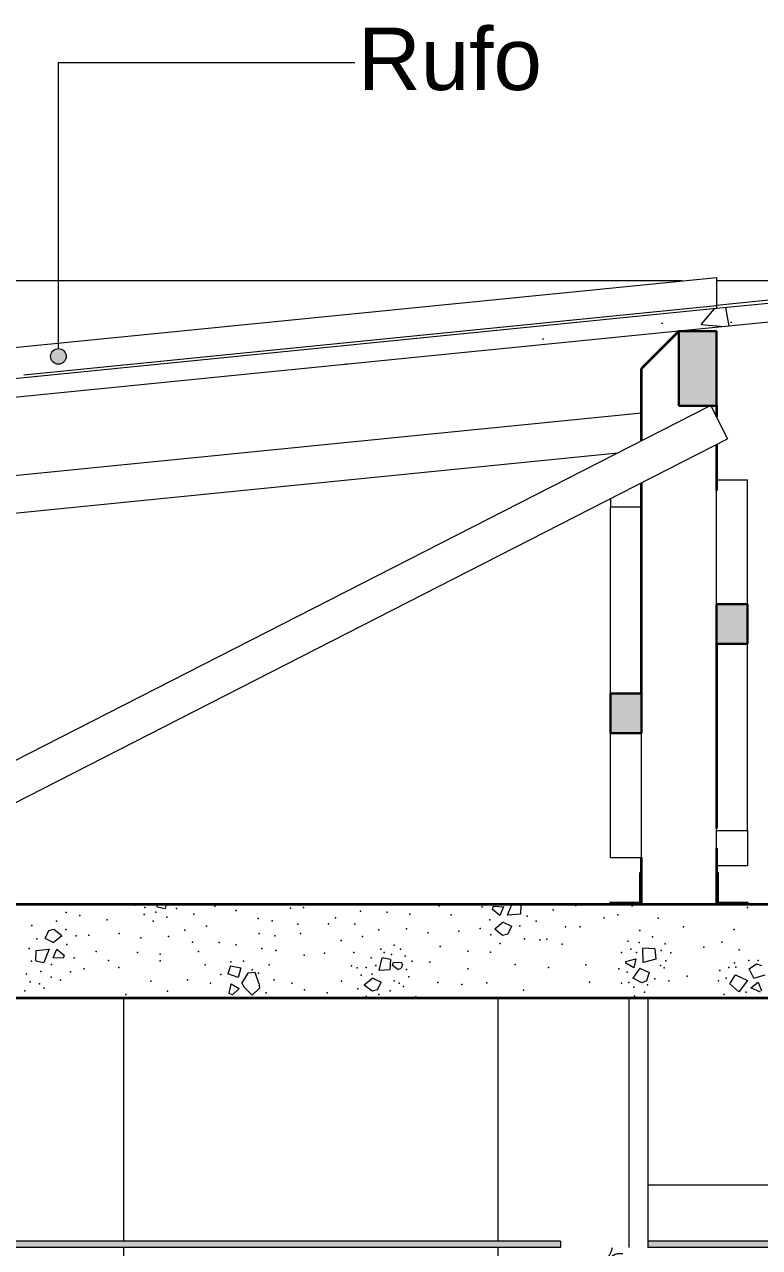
# Model space of a CAD drawing. Header units: metres. Extents: x -77 to 97, y 0 to 6.
# Drawn here: x 66.116 to 67.294, y 3.945 to 5.906 of the extents above; entities that cross this region are included whole.
import ezdxf

# ---------------------------------------------------------------- set-up
doc = ezdxf.new("R2010")
doc.units = ezdxf.units.M
doc.header["$MEASUREMENT"] = 0
doc.linetypes.add('broken', pattern=[2.46944, 1.41111, -1.05833])
for name, color, linetype, lineweight in [('ESTRUTURA-COB.EST_Caneta_No__241', 7, 'Continuous', 13), ('ESTRUTURA-COB.EST_Caneta_No__98', 7, 'Continuous', 0), ('FORRO.EXEC_Caneta_No__241', 7, 'Continuous', 13), ('LAJES.EST_Caneta_No__1', 7, 'Continuous', 35), ('LAJES.EST_Caneta_No__241', 7, 'Continuous', 13), ('NOTAS-LAYOUT.EXEC_Caneta_No__241', 7, 'Continuous', 13), ('NOTAS-LAYOUT.EXEC_Caneta_No__5', 7, 'Continuous', 15), ('PAREDE CONSTRUIR_Caneta_No__241', 7, 'Continuous', 13), ('PAREDE CONSTRUIR_Caneta_No__96', 252, 'Continuous', 0), ('S-BEAM-____-OTLN.IFC Model_Caneta_No__1', 7, 'Continuous', 35), ('S-BEAM-____-OTLN.IFC Model_Caneta_No__2', 7, 'Continuous', 30)]:
    doc.layers.add(name, color=color, linetype=linetype, lineweight=lineweight)
for name, color, linetype, lineweight, true_color in [('ESTRUTURA-COB.EST_Caneta_No__254', 7, 'Continuous', 0, 0xd1c9ad), ('ESTRUTURA-COB.EST_Caneta_No__97', 7, 'Continuous', 5, 0x6b6b6b), ('PAREDE CONSTRUIR_Caneta_No__97', 7, 'Continuous', 5, 0x6b6b6b), ('S-BEAM-____-OTLN.IFC Model_Caneta_No__13', 7, 'Continuous', 0, 0xaaaaaa)]:
    doc.layers.add(name, color=color, linetype=linetype, lineweight=lineweight, true_color=true_color)
for name, color, linetype in [('FORRO.EXEC', 7, 'Continuous'), ('LAJES.EST', 7, 'Continuous'), ('NOTAS-LAYOUT.EXEC', 7, 'Continuous'), ('PAREDE CONSTRUIR', 7, 'Continuous'), ('S-BEAM-____-OTLN.IFC Model', 7, 'Continuous')]:
    doc.layers.add(name, color=color, linetype=linetype)
doc.styles.add('ESTILO_GERADO_1', font='arial.ttf')

# ---------------------------------------------------------------- blocks, each defined once
blk = doc.blocks.new('*X144', base_point=(29.8752, 0.7953))
at = {"layer": 'LAJES.EST_Caneta_No__241', "color": 7, "linetype": 'Continuous', "lineweight": 13}
for p, q in [((66.3287, 4.4915), (66.3288, 4.4953)), ((66.3287, 4.4915), (66.3417, 4.4887)), ((66.3433, 4.4953), (66.3417, 4.4887)), ((66.8664, 4.4873), (66.8678, 4.4926)), ((66.8678, 4.4926), (66.8837, 4.4918)), ((66.8837, 4.4918), (66.878, 4.4778)), ((66.8902, 4.478), (66.8971, 4.4953)), ((66.9117, 4.4953), (66.9111, 4.4798)), ((66.878, 4.4778), (66.8664, 4.4873)), ((66.9111, 4.4798), (66.8902, 4.478)), ((66.1491, 4.441), (66.1552, 4.4537)), ((66.1552, 4.4537), (66.1634, 4.4558)), ((66.1634, 4.4558), (66.1761, 4.4458)), ((66.8836, 4.4669), (66.8699, 4.4558)), ((66.8826, 4.4458), (66.8699, 4.4558)), ((66.8836, 4.4669), (66.8969, 4.4605)), ((66.8969, 4.4605), (66.8908, 4.4478)), ((66.1624, 4.4346), (66.1491, 4.441)), ((66.1624, 4.4346), (66.1761, 4.4458)), ((66.8908, 4.4478), (66.8826, 4.4458)), ((66.1343, 4.4051), (66.1349, 4.4217)), ((66.1349, 4.4217), (66.1558, 4.4236)), ((66.1558, 4.4236), (66.1473, 4.4022)), ((66.1624, 4.4097), (66.168, 4.4238)), ((66.168, 4.4238), (66.1796, 4.4142)), ((66.1796, 4.4142), (66.1783, 4.409)), ((67.108, 4.4025), (67.1073, 4.4252)), ((67.1263, 4.4241), (67.1073, 4.4252)), ((67.1263, 4.4241), (67.1283, 4.4076)), ((66.1343, 4.4051), (66.1473, 4.4022)), ((66.1783, 4.409), (66.1624, 4.4097)), ((66.4465, 4.3967), (66.4419, 4.3842)), ((66.4465, 4.3967), (66.4629, 4.3938)), ((66.4629, 4.3938), (66.4588, 4.3785)), ((66.6845, 4.3892), (66.6896, 4.4098)), ((66.7026, 4.4069), (66.6896, 4.4098)), ((66.7026, 4.4069), (66.7019, 4.3903)), ((66.7063, 4.3976), (66.7077, 4.4028)), ((66.7144, 4.3909), (66.7063, 4.3976)), ((66.7077, 4.4028), (66.7202, 4.4023)), ((66.7144, 4.3909), (66.7199, 4.393)), ((66.7223, 4.3991), (66.7199, 4.393)), ((66.7223, 4.3991), (66.7202, 4.4023)), ((67.0799, 4.4012), (67.0802, 4.4038)), ((67.0929, 4.3936), (67.0799, 4.4012)), ((67.0802, 4.4038), (67.0962, 4.4084)), ((67.1022, 4.3931), (67.0915, 4.3773)), ((67.0962, 4.4084), (67.0929, 4.3936)), ((67.1022, 4.3931), (67.1174, 4.3863)), ((67.1283, 4.4076), (67.108, 4.4025)), ((67.2777, 4.392), (67.2894, 4.4)), ((67.2894, 4.4), (67.2975, 4.3977)), ((66.4588, 4.3785), (66.4419, 4.3842)), ((66.474, 4.3854), (66.4648, 4.3695)), ((66.486, 4.3861), (66.474, 4.3854)), ((66.4919, 4.3694), (66.486, 4.3861)), ((66.6744, 4.3774), (66.6608, 4.3662)), ((66.6744, 4.3774), (66.6878, 4.371)), ((66.7019, 4.3903), (66.6845, 4.3892)), ((67.1056, 4.3695), (67.0915, 4.3773)), ((67.1174, 4.3863), (67.1133, 4.3728)), ((67.2469, 4.3682), (67.2558, 4.3823)), ((67.2558, 4.3823), (67.2748, 4.3735)), ((67.2748, 4.3735), (67.261, 4.3554)), ((67.2852, 4.3771), (67.2777, 4.392)), ((67.2852, 4.3771), (67.3034, 4.3827)), ((66.4445, 4.3526), (66.4473, 4.3683)), ((66.4473, 4.3683), (66.4605, 4.3608)), ((66.4605, 4.3608), (66.4495, 4.3506)), ((66.469, 4.3624), (66.4648, 4.3695)), ((66.4812, 4.3498), (66.469, 4.3624)), ((66.4928, 4.361), (66.4812, 4.3498)), ((66.4919, 4.3694), (66.4928, 4.361)), ((66.6734, 4.3562), (66.6608, 4.3662)), ((66.6816, 4.3582), (66.6734, 4.3562)), ((66.6878, 4.371), (66.6816, 4.3582)), ((67.1133, 4.3728), (67.1056, 4.3695)), ((67.2469, 4.3682), (67.261, 4.3554)), ((67.2802, 4.3615), (67.2921, 4.3709)), ((67.2956, 4.3549), (67.2802, 4.3615)), ((67.2921, 4.3709), (67.2974, 4.3568)), ((66.4495, 4.3506), (66.4445, 4.3526))]:
    blk.add_line(p, q, dxfattribs=at)
for p in [(66.2934, 4.494), (66.3093, 4.4907), (66.4213, 4.4928), (66.5014, 4.4952), (66.7806, 4.4929), (66.85, 4.4916), (66.9997, 4.4937), (67.09, 4.4933), (66.183, 4.4827), (66.2047, 4.4779), (66.308, 4.4793), (66.3266, 4.4832), (66.3441, 4.475), (66.3596, 4.4886), (66.3874, 4.4799), (66.4556, 4.4855), (66.4908, 4.4727), (66.5427, 4.4895), (66.5633, 4.4903), (66.6148, 4.4738), (66.655, 4.4844), (66.6974, 4.4829), (66.734, 4.4799), (66.8, 4.4785), (66.9221, 4.4768), (66.9636, 4.4866), (67.0451, 4.4738), (67.0674, 4.4786), (67.132, 4.4731), (67.2749, 4.4903), (66.1282, 4.4614), (66.1673, 4.4688), (66.1824, 4.455), (66.2489, 4.4708), (66.3224, 4.4685), (66.3734, 4.4542), (66.4077, 4.4607), (66.5134, 4.4693), (66.5545, 4.4635), (66.6033, 4.4643), (66.6457, 4.4636), (66.6841, 4.4547), (66.7285, 4.4564), (66.8122, 4.4525), (66.8468, 4.4568), (66.8618, 4.4705), (66.91, 4.4613), (66.9361, 4.4684), (66.9834, 4.4596), (67.007, 4.4595), (67.1027, 4.4536), (67.1725, 4.4595), (67.2537, 4.4553), (66.136, 4.4403), (66.1992, 4.4448), (66.2191, 4.4459), (66.2682, 4.4487), (66.3027, 4.442), (66.3472, 4.4438), (66.3856, 4.4349), (66.428, 4.4341), (66.4926, 4.4487), (66.5174, 4.4452), (66.5587, 4.4488), (66.6236, 4.4377), (66.6579, 4.4442), (66.7631, 4.4497), (66.8636, 4.4465), (66.8787, 4.4327), (66.9178, 4.4402), (66.942, 4.4387), (66.9534, 4.4396), (67.0833, 4.4365), (67.1012, 4.4345), (67.1229, 4.4436), (67.1433, 4.4322), (67.2341, 4.4347), (66.1239, 4.4247), (66.1842, 4.431), (66.2312, 4.4199), (66.2973, 4.4185), (66.3339, 4.4155), (66.3953, 4.4201), (66.4556, 4.4305), (66.4966, 4.4246), (66.5192, 4.4213), (66.5644, 4.414), (66.597, 4.4175), (66.6439, 4.4185), (66.6871, 4.4234), (66.6926, 4.4183), (66.7047, 4.4152), (66.7089, 4.4299), (66.7191, 4.4239), (66.7264, 4.4125), (66.7824, 4.4277), (66.8266, 4.4205), (66.863, 4.4188), (66.9779, 4.4315), (67.073, 4.4185), (67.0883, 4.4235), (67.0973, 4.4183), (67.1365, 4.4213), (67.1521, 4.4179), (67.2051, 4.427), (67.2616, 4.4226), (66.1274, 4.4043), (66.1594, 4.399), (66.196, 4.41), (66.2506, 4.4055), (66.2676, 4.3941), (66.3337, 4.405), (66.4056, 4.3985), (66.4467, 4.4036), (66.4674, 4.4044), (66.5086, 4.3987), (66.6404, 4.3967), (66.6492, 4.3937), (66.6636, 4.3943), (66.6717, 4.4098), (66.6792, 4.3976), (66.7378, 4.4044), (66.7661, 4.4026), (66.9026, 4.3991), (66.9562, 4.3943), (67.016, 4.3988), (67.1356, 4.3975), (67.1417, 4.3936), (67.1439, 4.4051), (67.2453, 4.3941), (67.2542, 4.4016), (67.2565, 4.3948), (67.2769, 4.4057), (67.2923, 4.4057), (66.1195, 4.384), (66.1422, 4.388), (66.1588, 4.3786), (66.174, 4.3742), (66.1901, 4.3875), (66.212, 4.3923), (66.3777, 4.3747), (66.4308, 4.383), (66.4812, 4.3903), (66.4912, 4.3852), (66.5162, 4.3743), (66.6557, 4.3821), (66.6733, 4.3834), (66.7088, 4.373), (66.7285, 4.391), (66.7321, 4.3795), (66.8269, 4.392), (67.069, 4.3921), (67.082, 4.3867), (67.1266, 4.3762), (67.1781, 4.3806), (67.2308, 4.3894), (67.2408, 4.3769), (66.117, 4.3568), (66.1254, 4.3715), (66.1401, 4.3682), (66.1477, 4.3612), (66.3185, 4.3721), (66.3456, 4.3562), (66.4143, 4.3689), (66.5035, 4.3538), (66.5449, 4.3691), (66.565, 4.3587), (66.6012, 4.3534), (66.6245, 4.3722), (66.6507, 4.3599), (66.7024, 4.3571), (66.7169, 4.3691), (66.7237, 4.364), (66.7787, 4.3702), (66.8173, 4.3669), (66.8571, 4.3697), (66.9158, 4.3577), (67.0219, 4.371), (67.0731, 4.3694), (67.0849, 4.3701), (67.093, 4.3625), (67.1102, 4.3547), (67.1146, 4.3665), (67.1492, 4.3727), (67.2287, 4.3727), (67.2731, 4.3545), (66.2789, 4.3511), (66.6637, 4.348), (66.6843, 4.3508), (66.7435, 4.3471), (67.094, 4.3485), (67.2374, 4.351)]:
    blk.add_point(p, dxfattribs=at)
blk = doc.blocks.new('*X147', base_point=(29.8752, 0.7953))
at = {"layer": 'PAREDE CONSTRUIR_Caneta_No__96', "color": 252, "linetype": 'Continuous', "lineweight": 0}
for centre in [(67.037, 3.9053), (67.0388, 3.7233), (67.0407, 3.5413), (67.0425, 3.3593), (67.0444, 3.1773)]:
    blk.add_circle(centre, 0.0125, dxfattribs=at)
for centre, radius, start, end in [((67.0281, 3.9496), 0.0306, 245.5233, 351.872), ((67.0707, 3.9142), 0.0213, 77.0511, 282.9489), ((67.0051, 3.9035), 0.0143, 316.495, 43.505), ((67.0099, 3.8648), 0.0239, 283.4217, 76.5783), ((67.0579, 3.8693), 0.0192, 24.0012, 335.9988), ((67.0574, 3.8221), 0.0237, 40.3427, 319.6573), ((67.0143, 3.8104), 0.0103, 276.0015, 83.9985), ((67.03, 3.7676), 0.0306, 241.6476, 118.3524), ((67.0725, 3.7322), 0.0213, 82.1286, 277.8714), ((67.0069, 3.7215), 0.0143, 306.5572, 53.4428), ((67.0117, 3.6828), 0.0239, 278.8819, 81.1181), ((67.0598, 3.6873), 0.0192, 35.2271, 324.7729), ((67.0592, 3.6401), 0.0237, 46.8575, 313.1425), ((67.0162, 3.6284), 0.0103, 265.7124, 94.2876), ((67.0318, 3.5856), 0.0306, 237.6247, 122.3753), ((67.0744, 3.5502), 0.0213, 87.1445, 272.8555), ((67.0088, 3.5395), 0.0143, 297.7708, 62.2292), ((67.0136, 3.5008), 0.0239, 274.3977, 85.6023), ((67.0616, 3.5053), 0.0192, 43.9284, 316.0716), ((67.0611, 3.4581), 0.0237, 52.7391, 307.2609), ((67.018, 3.4465), 0.0103, 255.2809, 104.7191), ((67.0337, 3.4036), 0.0306, 233.4138, 126.5862), ((67.0762, 3.3682), 0.0213, 92.1385, 267.8615), ((67.0106, 3.3575), 0.0143, 289.6483, 70.3517), ((67.0154, 3.3189), 0.0239, 269.9405, 90.0595), ((67.0635, 3.3233), 0.0192, 51.4247, 308.5753), ((67.063, 3.2761), 0.0237, 58.192, 301.808), ((67.0199, 3.2645), 0.0103, 244.3166, 115.6834), ((67.0355, 3.2216), 0.0306, 228.9588, 131.0412), ((67.0781, 3.1862), 0.0213, 97.1489, 262.8511), ((67.0125, 3.1755), 0.0143, 281.9206, 78.0794), ((67.0173, 3.1369), 0.0239, 265.4829, 94.5171), ((67.0653, 3.1413), 0.0192, 58.2053, 301.7947), ((67.0648, 3.0941), 0.0237, 63.3394, 296.6606), ((67.0218, 3.0825), 0.0103, 232.2139, 127.7861), ((67.0374, 3.0396), 0.0306, 224.1786, 135.8214), ((67.0799, 3.0042), 0.0213, 102.215, 204.6887), ((67.0143, 2.9935), 0.0143, 7.0372, 85.5915), ((67.0462, 2.9953), 0.0125, 359.9007, 180.0993)]:
    blk.add_arc(centre, radius, start, end, dxfattribs=at)
blk = doc.blocks.new('Rótulo_47_4', base_point=(66.1706, 5.374))
at = {"layer": 'NOTAS-LAYOUT.EXEC', "linetype": 'Continuous', "lineweight": 0, "true_color": 0x000000}
blk.add_hatch(color=18, dxfattribs=at).paths.add_polyline_path([(66.1581, 5.374), (66.1591, 5.3692), (66.1618, 5.3652), (66.1658, 5.3625), (66.1706, 5.3615), (66.1754, 5.3625), (66.1794, 5.3652), (66.1821, 5.3692), (66.1831, 5.374), (66.1821, 5.3788), (66.1794, 5.3829), (66.1754, 5.3856), (66.1706, 5.3865), (66.1658, 5.3856), (66.1618, 5.3829), (66.1591, 5.3788)])
at = {"layer": 'NOTAS-LAYOUT.EXEC_Caneta_No__241', "color": 7, "linetype": 'broken', "lineweight": 13}
for p, q in [((66.1706, 5.3865), (66.1706, 5.8453)), ((66.1706, 5.8453), (66.6455, 5.8453))]:
    blk.add_line(p, q, dxfattribs=at)
at = {"layer": 'NOTAS-LAYOUT.EXEC_Caneta_No__5', "color": 7, "linetype": 'Continuous', "lineweight": 15}
blk.add_circle((66.1706, 5.374), 0.0125, dxfattribs=at)
at = {"layer": 'NOTAS-LAYOUT.EXEC_Caneta_No__241', "color": 7, "lineweight": 13, "insert": (66.6505, 5.9011), "char_height": 0.1, "attachment_point": 1, "style": 'ESTILO_GERADO_1'}
blk.add_mtext('\\A1;{\\pql;\\pt0,241;\\fArial|b0|i0|c0|p0;\\W1.000000;Rufo \\fArial|b0|i0|c0|p0;\\W1.000000;\\A1{\\H.66x;\\S^  ;}\\fArial|b0|i0|c0|p0;\\W1.000000;\\fArial|b0|i0|c0|p0;\\W1.000000;\\A1{\\H.66x;\\S^  ;}\\fArial|b0|i0|c0|p0;\\W1.000000;\\fArial|b0|i0|c0|p0;\\W1.000000;\\fArial|b0|i0|c0|p0;\\W1.000000;\\fArial|b0|i0|c0|p0;\\W1.000000;\\fArial|b0|i0|c0|p0;\\W1.000000;\\fArial|b0|i0|c0|p0;\\W1.000000;\\fArial|b0|i0|c0|p0;\\W1.000000;\\A1{\\H.66x;\\S^  ;}\\fArial|b0|i0|c0|p0;\\W1.000000;\\fArial|b0|i0|c0|p0;\\W1.000000;\\A1{\\H.66x;\\S^  ;}\\fArial|b0|i0|c0|p0;\\W1.000000;\\fArial|b0|i0|c0|p0;\\W1.000000;\\fArial|b0|i0|c0|p0;\\W1.000000;\\fArial|b0|i0|c0|p0;\\W1.000000;\\fArial|b0|i0|c0|p0;\\W1.000000;\\fArial|b0|i0|c0|p0;\\W1.000000;\\fArial|b0|i0|c0|p0;\\W1.000000;\\A1{\\H.66x;\\S^  ;}\\fArial|b0|i0|c0|p0;\\W1.000000;\\fArial|b0|i0|c0|p0;\\W1.000000;\\A1{\\H.66x;\\S^  ;}\\fArial|b0|i0|c0|p0;\\W1.000000;\\fArial|b0|i0|c0|p0;\\W1.000000;\\fArial|b0|i0|c0|p0;\\W1.000000;\\fArial|b0|i0|c0|p0;\\W1.000000;\\fArial|b0|i0|c0|p0;\\W1.000000;\\fArial|b0|i0|c0|p0;\\W1.000000;\\fArial|b0|i0|c0|p0;\\W1.000000;\\A1{\\H.66x;\\S^  ;}\\fArial|b0|i0|c0|p0;\\W1.000000;\\fArial|b0|i0|c0|p0;\\W1.000000;\\A1{\\H.66x;\\S^  ;}\\fArial|b0|i0|c0|p0;\\W1.000000;\\fArial|b0|i0|c0|p0;\\W1.000000;\\fArial|b0|i0|c0|p0;\\W1.000000;\\fArial|b0|i0|c0|p0;\\W1.000000;\\fArial|b0|i0|c0|p0;\\W1.000000;\\fArial|b0|i0|c0|p0;\\W1.000000;\\fArial|b0|i0|c0|p0;\\W1.000000;\\A1{\\H.66x;\\S^  ;}\\fArial|b0|i0|c0|p0;\\W1.000000;\\fArial|b0|i0|c0|p0;\\W1.000000;\\A1{\\H.66x;\\S^  ;}\\fArial|b0|i0|c0|p0;\\W1.000000;\\fArial|b0|i0|c0|p0;\\W1.000000;\\fArial|b0|i0|c0|p0;\\W1.000000;\\fArial|b0|i0|c0|p0;\\W1.000000;\\fArial|b0|i0|c0|p0;\\W1.000000;\\fArial|b0|i0|c0|p0;\\W1.000000;\\fArial|b0|i0|c0|p0;\\W1.000000;\\A1{\\H.66x;\\S^  ;}\\fArial|b0|i0|c0|p0;\\W1.000000;}', dxfattribs=at)

msp = doc.modelspace()

# ---------------------------------------------------------------- hatches: boundary and pattern name
at = {"layer": 'ESTRUTURA-COB.EST_Caneta_No__254', "linetype": 'Continuous', "lineweight": 0, "true_color": 0xd1c9ad}
h = msp.add_hatch(dxfattribs=at)
h.set_pattern_fill('Haie_OD_0004', color=9, style=0, pattern_type=2)
h.set_pattern_definition([(45, (29.87522, 1.29528), (-0.159099, 0.159099), [0, -0.15, 0, -0.225]), (110, (30.37522, 1.29528), (0.2114308, 0.0769545), [0, -0.11, 0, -0.19])])
h.paths.add_polyline_path([(67.4252, 5.4558), (67.3252, 5.4658), (67.2252, 5.4558), (67.2252, 5.4507), (67.3252, 5.4607), (67.4252, 5.4507)])
at = {"layer": 'ESTRUTURA-COB.EST_Caneta_No__97', "linetype": 'Continuous', "lineweight": 5, "true_color": 0x6b6b6b}
h = msp.add_hatch(dxfattribs=at)
h.set_pattern_fill('AR_CONC_0004', color=251, style=0, pattern_type=2)
h.set_pattern_definition([(50, (29.8752, 0.7953), (-0.546554, 0.047817), [0.05715, -0.62865]), (355, (29.8752, 0.7953), (-0.10573, 0.5731705), [0.04572, -0.502922]), (100.4514, (29.92077, 0.7913), (0.440824, 0.525353), [0.04857, -0.534271]), (46.1842, (29.8752, 0.9477), (-0.813237, 0.126127), [0.085725, -0.942975]), (96.6356, (29.943, 0.9372), (0.712212, 0.742278), [0.072855, -0.801407]), (351.1842, (29.8752, 0.9477), (0.712212, 0.742278), [0.06858, -0.75438]), (21, (29.9514, 0.9096), (-0.454843, 0.3067956), [0.05715, -0.62865]), (326, (29.9514, 0.9096), (0.185406, 0.552564), [0.04572, -0.50292]), (71.4514, (29.9893, 0.884), (0.640249, 0.245768), [0.04857, -0.53427]), (37.5, (29.87522, 0.79528), (0.0092658, 0.2536651), [0, -0.496824, 0, -0.51054, 0, -0.504825]), (7.5, (29.87522, 0.79528), (0.200459, 0.3005417), [0, -0.291084, 0, -0.485394, 0, -0.192405]), (327.5, (29.7053, 0.79528), (-0.4067718, 0.0171862), [0, -0.1905, 0, -0.59436, 0, -0.78867]), (317.5, (29.6291, 0.7953), (0.4443875, 0.0762795), [0, -0.24765, 0, -0.394716, 0, -0.56007])])
h.paths.add_polyline_path([(62.9749, 5.0257), (62.9749, 4.9956), (67.3252, 5.4306), (67.3252, 5.4607)])
at = {"layer": 'FORRO.EXEC', "linetype": 'Continuous', "lineweight": 0, "true_color": 0xffffff}
for points in [[(62.6749, 3.9553), (62.6749, 3.9453), (66.9754, 3.9453), (66.9754, 3.9553)], [(67.1154, 3.9553), (67.1154, 3.9453), (71.9754, 3.9453), (71.9754, 3.9553)]]:
    msp.add_hatch(color=7, dxfattribs=at).paths.add_polyline_path(points)
at = {"layer": 'PAREDE CONSTRUIR_Caneta_No__97', "linetype": 'Continuous', "lineweight": 5, "true_color": 0x6b6b6b}
h = msp.add_hatch(dxfattribs=at)
h.set_pattern_fill('Ceramica_60_x_60_0004', color=251, style=0, pattern_type=2)
h.set_pattern_definition([(0, (62.6749, 0.7953), (0, 0.6), []), (90, (62.6749, 0.7953), (-0.6, 0), [])])
h.paths.add_polyline_path([(64.7761, 4.3453), (64.7761, 3.9553), (66.9754, 3.9553), (66.9754, 3.9453), (67.0854, 3.9453), (67.0854, 4.3453)])
h = msp.add_hatch(dxfattribs=at)
h.set_pattern_fill('Ceramica_60_x_60_0004', color=251, style=0, pattern_type=2)
h.set_pattern_definition([(6e-15, (62.6749, 0.7953), (0, 0.6), []), (90, (62.6749, 0.7953), (-0.6, 0), [])])
h.paths.add_polyline_path([(64.7761, 3.9453), (64.7761, 1.5953), (65.396, 1.5953), (65.396, 0.7953), (66.9564, 0.7953), (66.9564, 2.9653), (66.9564, 3.0153), (66.9754, 3.0153), (66.9754, 3.9453)])
at = {"layer": 'S-BEAM-____-OTLN.IFC Model', "linetype": 'Continuous', "lineweight": 0, "true_color": 0x000000}
for points in [[(67.1652, 5.2946), (67.2252, 5.2946), (67.2252, 5.4146), (67.1652, 5.4146)], [(67.2252, 4.9132), (67.2752, 4.9132), (67.2752, 4.9767), (67.2252, 4.9767)], [(67.1052, 4.7702), (67.1052, 4.8338), (67.0552, 4.8338), (67.0552, 4.7702)]]:
    msp.add_hatch(color=18, dxfattribs=at).paths.add_polyline_path(points)

# ---------------------------------------------------------------- linework, layer by layer
at = {"layer": 'ESTRUTURA-COB.EST_Caneta_No__241', "color": 7, "linetype": 'Continuous', "lineweight": 13}
for p, q in [((66.0726, 5.3855), (67.2252, 5.5008)), ((67.2252, 5.5008), (67.2252, 5.4558)), ((66.1149, 5.3445), (67.2252, 5.4555)), ((67.3252, 5.4607), (67.2252, 5.4507)), ((67.2252, 5.4507), (62.9749, 5.0257)), ((67.3252, 5.4306), (62.9749, 4.9956))]:
    msp.add_line(p, q, dxfattribs=at)
at = {"layer": 'ESTRUTURA-COB.EST_Caneta_No__98', "color": 7, "linetype": 'Continuous', "lineweight": 0}
msp.add_line((67.2252, 5.4558), (67.2252, 5.4507), dxfattribs=at)
at = {"layer": 'ESTRUTURA-COB.EST_Caneta_No__98', "color": 7, "linetype": 'Continuous', "lineweight": 0, "flags": 128}
msp.add_lwpolyline([(67.4252, 5.4558), (67.3252, 5.4658), (67.2252, 5.4558)], dxfattribs=at)
at = {"layer": 'FORRO.EXEC_Caneta_No__241', "color": 7, "linetype": 'Continuous', "lineweight": 13}
for p, q in [((66.9754, 3.9553), (62.6749, 3.9553)), ((66.9754, 3.9453), (62.6749, 3.9453)), ((66.9754, 3.9553), (66.9754, 3.9453)), ((67.1154, 3.9553), (67.1154, 3.9453)), ((71.9754, 3.9553), (67.1154, 3.9553)), ((71.9754, 3.9453), (67.1154, 3.9453))]:
    msp.add_line(p, q, dxfattribs=at)
at = {"layer": 'LAJES.EST_Caneta_No__1', "color": 7, "linetype": 'Continuous', "lineweight": 35}
for p, q in [((71.9754, 4.4953), (62.6749, 4.4953)), ((71.9754, 4.3453), (62.6749, 4.3453))]:
    msp.add_line(p, q, dxfattribs=at)
at = {"layer": 'PAREDE CONSTRUIR_Caneta_No__241', "color": 7, "linetype": 'Continuous', "lineweight": 13}
for p, q in [((67.1705, 5.4953), (62.6749, 5.4953)), ((67.4252, 5.4953), (67.2252, 5.4953)), ((67.0854, 3.9453), (67.0854, 4.3453)), ((67.1154, 4.3453), (67.1154, 3.9553)), ((71.9754, 4.0453), (67.1154, 4.0453))]:
    msp.add_line(p, q, dxfattribs=at)
at = {"layer": 'S-BEAM-____-OTLN.IFC Model_Caneta_No__1', "color": 7, "linetype": 'Continuous', "lineweight": 35}
for p, q in [((67.1652, 5.4146), (67.1052, 5.3546)), ((67.1052, 5.2388), (67.1052, 5.3546)), ((67.2252, 5.2946), (67.2252, 5.2769)), ((67.2252, 5.2327), (67.2252, 5.1588)), ((67.1052, 4.8338), (67.1052, 5.1714)), ((67.2252, 4.9132), (67.2252, 4.6175)), ((67.1052, 4.4953), (67.1052, 4.5705)), ((67.2252, 4.5857), (67.2252, 4.4953))]:
    msp.add_line(p, q, dxfattribs=at)
at = {"layer": 'S-BEAM-____-OTLN.IFC Model_Caneta_No__13', "color": 253, "linetype": 'Continuous', "lineweight": 0, "true_color": 0xaaaaaa}
for p, q in [((65.8061, 4.5753), (67.2144, 5.2946)), ((67.2161, 5.2946), (67.2431, 5.2419)), ((65.9354, 5.1666), (67.1052, 5.2835)), ((65.8334, 4.5219), (67.2431, 5.2419)), ((65.9451, 5.1072), (67.0673, 5.2195)), ((67.2252, 5.1764), (67.2752, 5.1764)), ((67.2252, 4.9767), (67.2252, 5.1588)), ((67.2752, 4.9767), (67.2752, 5.1764)), ((67.0552, 5.1459), (67.0552, 5.1329)), ((67.0552, 5.1329), (67.1052, 5.1329)), ((67.0552, 4.8338), (67.0552, 5.1329)), ((67.2752, 4.614), (67.2752, 4.9132)), ((67.0552, 4.5705), (67.0552, 4.7702)), ((67.1052, 4.5705), (67.1052, 4.7702)), ((67.2252, 4.614), (67.2252, 4.6175)), ((67.2252, 4.614), (67.2752, 4.614)), ((67.2252, 4.5857), (67.2252, 4.614)), ((67.2752, 4.614), (67.2752, 4.5574)), ((67.0552, 4.5705), (67.1052, 4.5705)), ((67.2752, 4.5574), (67.2252, 4.5574)), ((67.1052, 4.5461), (67.102, 4.5461)), ((67.102, 4.5461), (67.102, 4.4985)), ((67.2283, 4.5461), (67.2252, 4.5461)), ((67.2283, 4.4985), (67.2283, 4.5461)), ((67.0544, 4.4985), (67.0544, 4.4953)), ((67.102, 4.4985), (67.0544, 4.4985)), ((67.276, 4.4985), (67.2283, 4.4985)), ((67.276, 4.4953), (67.276, 4.4985))]:
    msp.add_line(p, q, dxfattribs=at)
at = {"layer": 'S-BEAM-____-OTLN.IFC Model_Caneta_No__2', "color": 7, "linetype": 'Continuous', "lineweight": 30}
for p, q in [((67.1652, 5.4146), (67.1652, 5.2946)), ((67.2252, 5.4146), (67.1652, 5.4146)), ((67.2252, 5.4146), (67.2252, 5.2946)), ((67.2252, 5.2946), (67.1652, 5.2946)), ((67.2252, 4.9767), (67.2252, 4.9132)), ((67.2752, 4.9767), (67.2252, 4.9767)), ((67.2752, 4.9767), (67.2752, 4.9132)), ((67.2752, 4.9132), (67.2252, 4.9132)), ((67.0552, 4.8338), (67.0552, 4.7702)), ((67.1052, 4.8338), (67.0552, 4.8338)), ((67.1052, 4.8338), (67.1052, 4.7702)), ((67.1052, 4.7702), (67.0552, 4.7702))]:
    msp.add_line(p, q, dxfattribs=at)

# ---------------------------------------------------------------- block references
at = {"layer": 'LAJES.EST', "lineweight": 0}
msp.add_blockref('*X144', (29.8752, 0.7953), dxfattribs=at)
at = {"layer": 'NOTAS-LAYOUT.EXEC', "color": 7, "linetype": 'broken', "lineweight": 13}
msp.add_blockref('Rótulo_47_4', (66.1706, 5.374), dxfattribs=at)
at = {"layer": 'PAREDE CONSTRUIR', "lineweight": 0}
msp.add_blockref('*X147', (29.8752, 0.7953), dxfattribs=at)

doc.saveas('drawing.dxf')
